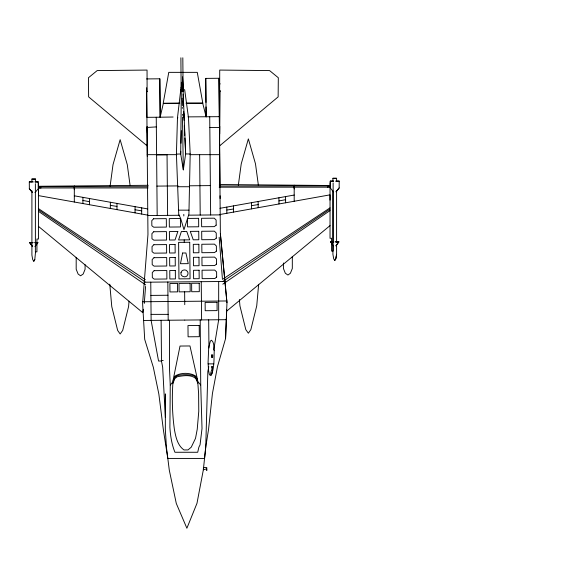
<?xml version="1.0" encoding="UTF-8"?>
<svg xmlns="http://www.w3.org/2000/svg" width="586" height="586" viewBox="0 0 586 586"><rect width="100%" height="100%" fill="white"/><g stroke="black" fill="none" stroke-linecap="round" stroke-linejoin="round"><path stroke-width="0.88" d="M40.06 186.744L38.471 186.744L41.086 187.945L38.471 187.945L38.471 195.614L147.731 215.128M74.312 202.016L74.319 185.96L74.305 189.696M294.201 188.926L294.187 185.191L294.194 201.254M330.035 200.141L330.035 194.852L219.911 214.52M169.471 320.22L169.471 368.22L170.262 385.002L169.896 427.355C170.416 435.955 171.735 444.335 174.936 452.267L197.709 452.267L198.896 447.118L200.046 444.935L202.016 428.542L200.734 385.002L200.2 319.934M220.094 91.02L219.662 91.812L219.721 70.078L269.582 70.584L278.313 77.74L278.145 96.88L219.596 145.885L220.094 90.552M219.596 145.885L219.611 144.083M219.699 133.879L219.757 126.305M82.904 203.554L82.948 197.357M89.541 204.734L89.585 198.544M110.329 208.448L110.373 202.258M116.966 209.634L117.01 203.445M135.029 212.865L135.073 206.668M141.666 214.051L141.709 207.854M181.374 82.252L180.7 153.986L183.315 169.852L185.645 153.942L182.546 76.949M180.774 151.305L180.7 153.986L176.408 154.111L178.752 214.586L180.627 218.322L183.967 229.639L188.912 214.212L190.194 153.986L188.48 117.676L184.678 89.761L183.77 89.68M181.008 143.24L181.374 130.693M182.612 89.695L182.539 87.38M180.759 89.79L177.477 117.764L176.408 154.111M147.159 144.083L147.174 145.885L88.625 96.88L88.449 77.74L97.188 70.584L147.049 70.078L147.108 91.812L146.676 91.02L147.958 234.473L142.61 303.431L144.698 339.345L153.327 367.276L158.843 394.041L163.347 429.648L167.801 458.428L204.565 458.428L205.745 447.111L208.565 429.238L212.425 393.558L217.457 366.69L225.566 338.613L226.965 302.669L220.373 233.821L218.988 78.268L205.745 78.392L206.125 116.834L206.023 106.923M225.566 338.613L226.716 309.848M173.082 380.27C171.83 396.663 172.116 413.159 174.401 429.45C175.727 436.804 177.477 445.426 183.997 449.953L188.018 449.916L191.256 447.177L195.526 438.321L197.233 429.245L198.771 411.269L198.61 393.587L197.607 380.043L189.967 345.96L180.019 346.048L173.082 380.27L174.965 376.117C180.759 372.476 189.652 372.44 195.526 375.934L197.607 380.043M144.273 303.431L145.57 286.444M109.78 284.181L111.772 306.617L117.654 330.416L120.145 333.969L122.694 330.416L128.576 306.617L129.037 301.182M258.646 284.313L256.734 305.855L250.852 329.647L248.361 333.2L245.812 329.647L239.93 305.855L239.388 299.527M110.109 186.172L113.017 164.629L120.145 139.651L127.272 164.629L130.063 185.279M238.326 185.33L241.234 163.86L248.361 138.882L255.489 163.86L258.397 185.33M143.321 309.305L142.779 312.668L38.471 226.379M213.744 349.945L218.673 319.758L218.673 281.522M31.908 190.772L31.908 255.093L32.699 259.569L33.776 261.261L34.794 259.561L35.585 251.467M336.598 244.355L336.598 254.331L335.807 258.8L334.731 260.499L333.712 258.8L332.921 254.331L332.921 245.27M336.598 254.331L335.807 258.8L334.731 260.499M208.777 366.748L207.847 371.451L205.745 447.111L203.349 469.789L196.991 503.286L186.89 528.235L176.291 503.455L169.273 470.067L166.453 447.484L165.34 429.597L165.391 393.931L165.369 417.584L162.659 367.166L161.443 361.005M179.748 103.246L163.326 103.473L160.139 117.215L146.888 117.332L146.647 87.754M172.914 383.398L174.811 378.622L177.228 376.754C183.206 375.663 190.662 374.286 195.724 378.431L197.834 383.171M33.776 261.261L34.794 259.569M34.948 246.684L37.929 242.67L36.259 242.655M336.196 241.886L338.876 241.886L335.873 245.915L338.811 241.908L335.404 241.893M339.206 187.938L335.983 191.842L339.155 187.967L339.206 181.125L335.91 181.133M35.014 192.611L38.237 188.729L38.178 181.894M219.501 84.552L220.153 83.769M170.262 385.002L173.002 381.838L174.892 377.369L177.28 375.626C182.48 374.41 187.923 374.373 193.146 375.487L195.621 377.179L197.709 381.471L200.734 385.002M226.43 311.32L330.035 225.617M330.035 209.099L222.614 281.61M222.819 284.173L330.035 210.557M222.446 279.39L330.035 207.854M212.183 368.513C207.905 379.56 214.198 373.905 212.183 366.858M327.42 187.176L330.035 186.055M146.983 127.47L156.345 126.906M278.965 203.972L278.965 200.939L285.602 199.687L285.558 196.596M219.955 208.308L294.194 195.05M251.541 208.872L251.541 205.657L258.177 204.587L258.133 201.489M226.841 213.282L226.841 210.074L233.477 208.997L233.433 205.906M220.446 185.974L219.296 185.996L330.035 185.945L328.446 185.974M219.281 187.198L220.446 187.176M173.104 117.017L160.139 117.215L159.824 78.802L146.573 78.927M177.485 117.771L177.88 117.771M156.901 186.106L178.012 185.909M189.359 185.799L210.367 185.601M147.789 215.56L179.697 215.26M188.692 215.172L220.197 214.879M184.099 231.448L186.744 231.419L189.696 239.842L178.591 239.952L181.389 231.47L184.041 231.448M144.237 282.225L224.958 281.463M150.888 295.41L167.955 295.249M142.735 301.761L184.531 301.372M184.722 301.365L226.804 300.97M143.599 320.461L184.766 320.081M226.306 319.685L184.832 320.073M219.303 116.673L188.003 116.878M38.471 186.282L148.287 185.286M185.974 103.187L202.69 103.151L206.125 116.834M31.908 181.763L31.908 179.06L32.589 179.06L35.585 179.06L35.585 181.763M35.585 179.06L31.908 179.06M332.921 181.001L332.921 178.291L333.602 178.291L336.598 178.291L336.598 181.001M336.598 178.298L332.921 178.298M32.574 192.611L29.351 188.729L29.3 181.894L33.402 181.909M35.167 181.902L38.237 181.916L34.948 181.909M333.493 191.849L330.27 187.967L330.27 181.155L333.559 181.14M32.845 242.663L29.63 242.648L32.127 246.01M29.981 242.67L33.102 242.663M330.944 241.879L332.167 243.901M333.559 245.915L330.577 241.908L334.035 241.893M335.675 241.893L338.876 241.886M179.609 103.217L163.216 103.217L168.768 72.356L197.27 72.356L202.822 103.217L186.436 103.217M209.817 127.558L219.406 127.558M147.225 154.667L176.723 154.667M190.106 154.667L219.647 154.667M148.06 186.744L38.471 186.707M177.668 186.736L189.49 186.736M219.281 187.176L330.035 187.176M38.471 187.945L148.06 187.945M178.576 210.154L189 210.154M151.071 314.367L168.138 314.367M212.784 355.394L211.524 355.321M161.399 360.551L163.194 360.551M208.023 363.869L213.831 363.869M211.312 366.858L212.447 366.858M330.27 181.155L333.339 181.133M335.859 181.14L339.206 181.125M29.3 181.894L32.311 181.902M330.577 241.908L332.247 241.886M32.311 242.655L29.63 242.648L32.648 246.684M34.471 242.663L37.929 242.67M163.369 103.502L165.34 103.517M219.31 184.509L330.035 185.52M190.194 153.986L185.645 153.942L184.898 138.076M211.48 357.328L212.711 357.372M211.495 356.837L212.733 356.889M211.517 355.819L212.762 355.878M211.502 356.339L212.747 356.398M211.531 354.823L212.799 354.918M110.329 205.349L116.966 206.426M135.029 209.759L141.666 210.835M74.312 195.812L147.694 208.924M82.904 200.449L89.541 201.709M38.471 208.623L145.306 279.654M145.138 281.866L38.471 209.861M38.471 211.326L145.687 284.935M29.3 188.707L31.988 191.959M220.373 233.821L226.965 302.669M219.157 237.293L222.372 278.497M182.59 89.197L182.686 91.357M183.14 100.814L183.389 106.125M183.726 113.201L184.055 120.291M184.312 125.624L184.773 135.41M182.539 77.191L183.037 91.519M183.125 94.214L183.528 105.919M183.718 111.318L183.931 117.618M184.187 239.894L184.253 242.326M147.196 126.876L147.372 133.073M182.187 98.118L182.305 105.648M182.327 107.436L182.341 108.322M182.436 114.424L182.451 115.303M182.48 117.097L183.315 169.852M278.921 197.775L278.965 200.939M251.497 202.675L251.541 205.657M226.797 207.085L226.841 210.074M183.799 214.366L183.821 215.948M218.988 78.268L219.523 133.886M219.625 144.727L219.984 184.861M220.08 195.775L220.102 198.508M209.722 116.761L210.074 154.411M210.074 154.667L210.645 214.967M208.682 319.853L208.946 347.967M205.745 78.392L205.979 102.425M201.247 281.683L201.606 319.919M199.636 154.667L200.207 215.069M182.817 57.787L183.132 91.072L183.066 87.204L181.111 87.219L181.169 91.086L180.884 57.802M184.634 291.806L184.751 304.669M167.611 215.377L167.047 154.821L156.609 154.916L157.18 215.472M167.83 281.998L168.189 320.234M160.205 117.251L159.824 78.802M161.113 320.3L161.502 361.005L158.55 361.027L151.122 320.396L150.763 282.159M156.25 117.244L156.601 154.667M146.991 126.744L147.313 156.403M336.598 190.904L336.598 242.545M333.126 182.92L333.126 251.079L331.581 251.079L331.581 238.268L330.035 238.268L330.035 182.92M332.921 190.904L332.921 242.545M330.328 181.125L330.328 182.832M292.319 256.565L292.319 268.491L290.4 273.244L287.938 275.039L285.338 273.244L283.419 268.491L283.419 263.004M285.602 199.687L285.602 202.785M258.177 204.587L258.177 207.686M233.477 208.997L233.477 212.095M211.993 366.858L211.993 368.404M85.087 264.645L85.087 269.26L83.175 274.014L80.568 275.808L78.106 274.014L76.187 269.26L76.187 257.335M38.471 183.682L38.471 239.029L36.925 239.029L36.925 251.841L35.38 251.841L35.38 183.682M214.234 350.662C213.919 358.874 214.469 367.7 211.26 375.362L210.264 375.421L209.319 374.41L208.491 369.898L208.081 362.287L208.711 347.681L210.337 341.074L211.553 340.224C214.388 342.48 213.678 347.344 214.234 350.662M203.43 467.569L203.349 469.789L206.594 468.859L206.777 470.477L206.777 467.569L203.43 467.569M181.03 272.527C179.741 276.885 186.934 278.716 187.886 274.27A3.362 3.179 85.3 0 0 187.498 271.589C186.055 268.93 181.66 269.567 181.03 272.527M182.598 253.013L180.466 263.715L188.267 263.641L185.93 252.984L182.598 253.013M177.836 231.507L175.038 239.982L169.471 240.033L169.391 231.587L177.836 231.507M153.649 218.754L151.796 220.636L151.847 225.749L153.73 227.207L166.395 227.082L166.314 218.637L153.649 218.754M153.766 231.734L151.921 233.616L151.964 238.729L153.847 240.179L166.519 240.062L166.439 231.617L153.766 231.734M153.891 244.714L152.038 246.596L152.089 251.702L153.971 253.159L166.644 253.042L166.563 244.589L153.891 244.714M154.015 257.686L152.162 259.576L152.214 264.682L154.096 266.139L166.761 266.022L166.68 257.569L154.015 257.686M154.133 270.666L152.287 272.549L152.331 277.661L154.213 279.119L166.885 278.995L166.805 270.549L154.133 270.666M216.168 225.141L214.315 226.636L201.643 226.753L201.562 218.3L214.234 218.182L216.117 220.036L216.168 225.141M216.293 238.121L214.439 239.615L201.767 239.733L201.687 231.28L214.359 231.162L216.241 233.008L216.293 238.121M216.41 251.101L214.557 252.588L201.892 252.713L201.811 244.259L214.476 244.142L216.366 245.988L216.41 251.101M216.534 264.074L214.681 265.568L202.009 265.685L201.928 257.239L214.601 257.115L216.49 258.968L216.534 264.074M216.659 277.053L214.806 278.548L202.133 278.665L202.053 270.212L214.725 270.095L216.608 271.948L216.659 277.053M180.4 218.505L169.273 218.607L169.347 227.06L180.481 226.95L180.4 218.505M198.61 218.329L187.476 218.439L187.557 226.885L198.691 226.782L198.61 218.329M198.735 231.309L190.289 231.389L193.248 239.813L198.815 239.762L198.735 231.309M189.718 242.267L178.613 242.377L178.957 278.885L190.062 278.782L189.718 242.267M175.082 244.509L169.515 244.56L169.596 253.013L175.163 252.962L175.082 244.509M198.859 244.289L193.292 244.34L193.373 252.793L198.932 252.734L198.859 244.289M175.207 257.488L169.64 257.54L169.713 265.993L175.28 265.941L175.207 257.488M198.976 257.261L193.409 257.32L193.49 265.766L199.057 265.714L198.976 257.261M175.324 270.468L169.757 270.52L169.837 278.973L175.404 278.914L175.324 270.468M199.101 270.241L193.534 270.293L193.614 278.746L199.181 278.694L199.101 270.241M177.485 283.426L169.881 283.499L169.962 291.945L177.565 291.879L177.485 283.426M190.106 283.309L179.001 283.412L179.082 291.865L190.186 291.755L190.106 283.309M199.225 283.221L191.622 283.294L191.703 291.74L199.306 291.674L199.225 283.221M217.04 302.303L205.129 302.413L205.203 310.719L217.113 310.609L217.04 302.303M199.218 325.457L187.974 325.56L188.084 336.804L199.328 336.701L199.218 325.457"/></g></svg>
